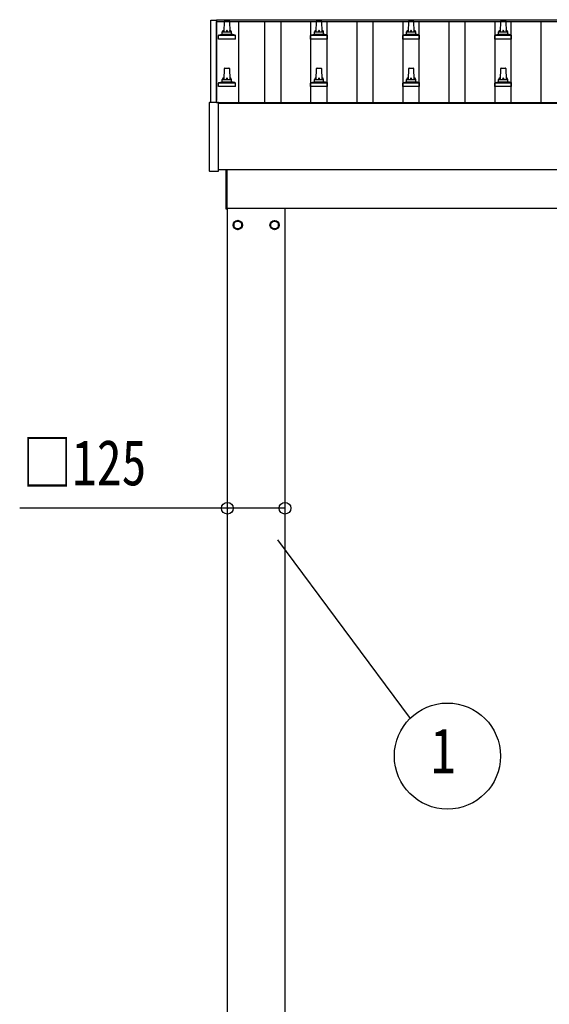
# Model space of a CAD drawing. Units: millimetres, scale not verified. Extents: x -12615 to 12615, y -8910 to 8910.
# Drawn here: x -10178 to -9028, y -2441 to -302 of the extents above; entities that cross this region are included whole.
import ezdxf
from ezdxf.enums import TextEntityAlignment as Align

# ---------------------------------------------------------------- set-up
doc = ezdxf.new("R2010")
doc.units = ezdxf.units.MM
doc.header["$LTSCALE"] = 40
for name, color, linetype in [('0-4_YKK_13', 4, 'Continuous'), ('0-5_YKK_A1', 4, 'Continuous'), ('0-6_YKK_D', 6, 'Continuous')]:
    doc.layers.add(name, color=color, linetype=linetype)
doc.styles.add('ＭＳ ゴシック', font='')
doc.styles.get('ＭＳ ゴシック').set_extended_font_data('MS Gothic')

msp = doc.modelspace()

# ---------------------------------------------------------------- linework, layer by layer
at = {"layer": '0-4_YKK_13'}
for p, q in [((-9733.82, -328.77), (-9733.09, -305.25)), ((-9732.09, -304.27), (-9723.55, -304.27)), ((-9722.55, -305.25), (-9721.82, -328.77)), ((-9533.82, -328.77), (-9533.09, -305.25)), ((-9532.09, -304.27), (-9523.55, -304.27)), ((-9522.55, -305.25), (-9521.82, -328.77)), ((-9333.82, -328.77), (-9333.09, -305.25)), ((-9332.09, -304.27), (-9323.55, -304.27)), ((-9322.55, -305.25), (-9321.82, -328.77)), ((-9133.82, -328.77), (-9133.09, -305.25)), ((-9132.09, -304.27), (-9123.55, -304.27)), ((-9122.55, -305.25), (-9121.82, -328.77)), ((-9746.07, -344.27), (-9746.07, -336.56)), ((-9745.69, -335.77), (-9709.95, -335.77)), ((-9745.3, -335.58), (-9738.58, -333.96)), ((-9738.2, -333.77), (-9717.44, -333.77)), ((-9737.82, -332.98), (-9737.82, -328.77)), ((-9736.82, -328.77), (-9718.82, -328.77)), ((-9717.82, -332.98), (-9717.82, -328.77)), ((-9710.33, -335.58), (-9717.05, -333.96)), ((-9709.57, -344.27), (-9709.57, -336.56)), ((-9546.07, -344.27), (-9546.07, -336.56)), ((-9545.69, -335.77), (-9509.95, -335.77)), ((-9545.3, -335.58), (-9538.58, -333.96)), ((-9538.2, -333.77), (-9517.44, -333.77)), ((-9537.82, -332.98), (-9537.82, -328.77)), ((-9536.82, -328.77), (-9518.82, -328.77)), ((-9517.82, -332.98), (-9517.82, -328.77)), ((-9510.33, -335.58), (-9517.05, -333.96)), ((-9509.57, -344.27), (-9509.57, -336.56)), ((-9346.07, -344.27), (-9346.07, -336.56)), ((-9345.69, -335.77), (-9309.95, -335.77)), ((-9345.3, -335.58), (-9338.58, -333.96)), ((-9338.2, -333.77), (-9317.44, -333.77)), ((-9337.82, -332.98), (-9337.82, -328.77)), ((-9336.82, -328.77), (-9318.82, -328.77)), ((-9317.82, -332.98), (-9317.82, -328.77)), ((-9310.33, -335.58), (-9317.05, -333.96)), ((-9309.57, -344.27), (-9309.57, -336.56)), ((-9146.07, -344.27), (-9146.07, -336.56)), ((-9145.69, -335.77), (-9109.95, -335.77)), ((-9145.3, -335.58), (-9138.58, -333.96)), ((-9138.2, -333.77), (-9117.44, -333.77)), ((-9137.82, -332.98), (-9137.82, -328.77)), ((-9136.82, -328.77), (-9118.82, -328.77)), ((-9117.82, -332.98), (-9117.82, -328.77)), ((-9110.33, -335.58), (-9117.05, -333.96)), ((-9109.57, -344.27), (-9109.57, -336.56)), ((-9709.57, -344.27), (-9746.07, -344.27)), ((-9509.57, -344.27), (-9546.07, -344.27)), ((-9309.57, -344.27), (-9346.07, -344.27)), ((-9109.57, -344.27), (-9146.07, -344.27)), ((-9733.82, -432.1), (-9733.09, -408.58)), ((-9732.09, -407.6), (-9723.55, -407.6)), ((-9722.55, -408.58), (-9721.82, -432.1)), ((-9533.82, -432.1), (-9533.09, -408.58)), ((-9532.09, -407.6), (-9523.55, -407.6)), ((-9522.55, -408.58), (-9521.82, -432.1)), ((-9333.82, -432.1), (-9333.09, -408.58)), ((-9332.09, -407.6), (-9323.55, -407.6)), ((-9322.55, -408.58), (-9321.82, -432.1)), ((-9133.82, -432.1), (-9133.09, -408.58)), ((-9132.09, -407.6), (-9123.55, -407.6)), ((-9122.55, -408.58), (-9121.82, -432.1)), ((-9746.07, -447.6), (-9746.07, -439.89)), ((-9709.57, -447.6), (-9746.07, -447.6)), ((-9745.69, -439.1), (-9709.95, -439.1)), ((-9745.3, -438.92), (-9738.58, -437.29)), ((-9738.2, -437.1), (-9717.44, -437.1)), ((-9737.82, -436.32), (-9737.82, -432.1)), ((-9736.82, -432.1), (-9718.82, -432.1)), ((-9717.82, -436.32), (-9717.82, -432.1)), ((-9710.33, -438.92), (-9717.05, -437.29)), ((-9709.57, -447.6), (-9709.57, -439.89)), ((-9546.07, -447.6), (-9546.07, -439.89)), ((-9509.57, -447.6), (-9546.07, -447.6)), ((-9545.69, -439.1), (-9509.95, -439.1)), ((-9545.3, -438.92), (-9538.58, -437.29)), ((-9538.2, -437.1), (-9517.44, -437.1)), ((-9537.82, -436.32), (-9537.82, -432.1)), ((-9536.82, -432.1), (-9518.82, -432.1)), ((-9517.82, -436.32), (-9517.82, -432.1)), ((-9510.33, -438.92), (-9517.05, -437.29)), ((-9509.57, -447.6), (-9509.57, -439.89)), ((-9346.07, -447.6), (-9346.07, -439.89)), ((-9309.57, -447.6), (-9346.07, -447.6)), ((-9345.69, -439.1), (-9309.95, -439.1)), ((-9345.3, -438.92), (-9338.58, -437.29)), ((-9338.2, -437.1), (-9317.44, -437.1)), ((-9337.82, -436.32), (-9337.82, -432.1)), ((-9336.82, -432.1), (-9318.82, -432.1)), ((-9317.82, -436.32), (-9317.82, -432.1)), ((-9310.33, -438.92), (-9317.05, -437.29)), ((-9309.57, -447.6), (-9309.57, -439.89)), ((-9146.07, -447.6), (-9146.07, -439.89)), ((-9109.57, -447.6), (-9146.07, -447.6)), ((-9145.69, -439.1), (-9109.95, -439.1)), ((-9145.3, -438.92), (-9138.58, -437.29)), ((-9138.2, -437.1), (-9117.44, -437.1)), ((-9137.82, -436.32), (-9137.82, -432.1)), ((-9136.82, -432.1), (-9118.82, -432.1)), ((-9117.82, -436.32), (-9117.82, -432.1)), ((-9110.33, -438.92), (-9117.05, -437.29)), ((-9109.57, -447.6), (-9109.57, -439.89)), ((-9766.12, -482.59), (-9766.12, -630.59)), ((-9765.12, -482.09), (-9765.62, -482.09)), ((-9747.12, -482.09), (-9765.12, -482.09)), ((-9746.62, -482.09), (-9747.12, -482.09)), ((-9746.12, -630.59), (-9746.12, -482.59)), ((-9765.62, -631.09), (-9746.62, -631.09)), ((-9729.82, -713.86), (-9729.82, -628.46)), ((-9727.82, -628.46), (-9727.82, -713.86)), ((-9727.82, -713.86), (-9729.82, -713.86)), ((-9695.72, -748.11), (-9695.82, -748.11)), ((-9632.92, -748.11), (-9632.82, -748.11)), ((-9695.72, -748.61), (-9695.82, -748.61)), ((-9632.92, -748.61), (-9632.82, -748.61))]:
    msp.add_line(p, q, dxfattribs=at)
for points in [[(-9704.32, -738.55), (-9712.82, -743.46), (-9712.82, -753.27), (-9704.32, -758.18), (-9695.82, -753.27), (-9695.82, -743.46)], [(-9624.32, -738.55), (-9615.82, -743.46), (-9615.82, -753.27), (-9624.32, -758.18), (-9632.82, -753.27), (-9632.82, -743.46)]]:
    msp.add_lwpolyline(points, close=True, dxfattribs=at)
for centre, radius in [((-9704.32, -748.36), 10), ((-9704.32, -748.36), 8.5), ((-9624.32, -748.36), 10), ((-9624.32, -748.36), 8.5)]:
    msp.add_circle(centre, radius, dxfattribs=at)
for centre, radius, start, end in [((-9732.09, -305.27), 1, 90, 178.60509), ((-9723.55, -305.27), 1, 1.39491, 90), ((-9532.09, -305.27), 1, 90, 178.60509), ((-9523.55, -305.27), 1, 1.39491, 90), ((-9332.09, -305.27), 1, 90, 178.60509), ((-9323.55, -305.27), 1, 1.39491, 90), ((-9132.09, -305.27), 1, 90, 178.60509), ((-9123.55, -305.27), 1, 1.39491, 90), ((-9745.07, -336.56), 1, 103.62699, 180), ((-9738.82, -332.98), 1, 283.62699, 0), ((-9733.73, -329.4), 4.13, 90, 171.17633), ((-9736.82, -329.77), 1, 90, 180), ((-9724.49, -328.77), 4.83, 133.60282, 180), ((-9731.15, -328.77), 4.83, 0, 46.39718), ((-9721.9, -329.4), 4.13, 8.82367, 90), ((-9718.82, -329.77), 1, 0, 90), ((-9716.82, -332.98), 1, 180, 256.37301), ((-9710.57, -336.56), 1, 0, 76.37301), ((-9545.07, -336.56), 1, 103.62699, 180), ((-9538.82, -332.98), 1, 283.62699, 0), ((-9533.73, -329.4), 4.13, 90, 171.17633), ((-9536.82, -329.77), 1, 90, 180), ((-9524.49, -328.77), 4.83, 133.60282, 180), ((-9531.15, -328.77), 4.83, 0, 46.39718), ((-9521.9, -329.4), 4.13, 8.82367, 90), ((-9518.82, -329.77), 1, 0, 90), ((-9516.82, -332.98), 1, 180, 256.37301), ((-9510.57, -336.56), 1, 0, 76.37301), ((-9345.07, -336.56), 1, 103.62699, 180), ((-9338.82, -332.98), 1, 283.62699, 0), ((-9333.73, -329.4), 4.13, 90, 171.17633), ((-9336.82, -329.77), 1, 90, 180), ((-9324.49, -328.77), 4.83, 133.60282, 180), ((-9331.15, -328.77), 4.83, 0, 46.39718), ((-9321.9, -329.4), 4.13, 8.82367, 90), ((-9318.82, -329.77), 1, 0, 90), ((-9316.82, -332.98), 1, 180, 256.37301), ((-9310.57, -336.56), 1, 0, 76.37301), ((-9145.07, -336.56), 1, 103.62699, 180), ((-9138.82, -332.98), 1, 283.62699, 0), ((-9133.73, -329.4), 4.13, 90, 171.17633), ((-9136.82, -329.77), 1, 90, 180), ((-9124.49, -328.77), 4.83, 133.60282, 180), ((-9131.15, -328.77), 4.83, 0, 46.39718), ((-9121.9, -329.4), 4.13, 8.82367, 90), ((-9118.82, -329.77), 1, 0, 90), ((-9116.82, -332.98), 1, 180, 256.37301), ((-9110.57, -336.56), 1, 0, 76.37301), ((-9732.09, -408.6), 1, 90, 178.60509), ((-9723.55, -408.6), 1, 1.39491, 90), ((-9532.09, -408.6), 1, 90, 178.60509), ((-9523.55, -408.6), 1, 1.39491, 90), ((-9332.09, -408.6), 1, 90, 178.60509), ((-9323.55, -408.6), 1, 1.39491, 90), ((-9132.09, -408.6), 1, 90, 178.60509), ((-9123.55, -408.6), 1, 1.39491, 90), ((-9745.07, -439.89), 1, 103.62699, 180), ((-9738.82, -436.32), 1, 283.62699, 0), ((-9733.73, -432.74), 4.13, 90, 171.17633), ((-9736.82, -433.1), 1, 90, 180), ((-9724.49, -432.1), 4.83, 133.60282, 180), ((-9731.15, -432.1), 4.83, 0, 46.39718), ((-9721.9, -432.74), 4.13, 8.82367, 90), ((-9718.82, -433.1), 1, 0, 90), ((-9716.82, -436.32), 1, 180, 256.37301), ((-9710.57, -439.89), 1, 0, 76.37301), ((-9545.07, -439.89), 1, 103.62699, 180), ((-9538.82, -436.32), 1, 283.62699, 0), ((-9533.73, -432.74), 4.13, 90, 171.17633), ((-9536.82, -433.1), 1, 90, 180), ((-9524.49, -432.1), 4.83, 133.60282, 180), ((-9531.15, -432.1), 4.83, 0, 46.39718), ((-9521.9, -432.74), 4.13, 8.82367, 90), ((-9518.82, -433.1), 1, 0, 90), ((-9516.82, -436.32), 1, 180, 256.37301), ((-9510.57, -439.89), 1, 0, 76.37301), ((-9345.07, -439.89), 1, 103.62699, 180), ((-9338.82, -436.32), 1, 283.62699, 0), ((-9333.73, -432.74), 4.13, 90, 171.17633), ((-9336.82, -433.1), 1, 90, 180), ((-9324.49, -432.1), 4.83, 133.60282, 180), ((-9331.15, -432.1), 4.83, 0, 46.39718), ((-9321.9, -432.74), 4.13, 8.82367, 90), ((-9318.82, -433.1), 1, 0, 90), ((-9316.82, -436.32), 1, 180, 256.37301), ((-9310.57, -439.89), 1, 0, 76.37301), ((-9145.07, -439.89), 1, 103.62699, 180), ((-9138.82, -436.32), 1, 283.62699, 0), ((-9133.73, -432.74), 4.13, 90, 171.17633), ((-9136.82, -433.1), 1, 90, 180), ((-9124.49, -432.1), 4.83, 133.60282, 180), ((-9131.15, -432.1), 4.83, 0, 46.39718), ((-9121.9, -432.74), 4.13, 8.82367, 90), ((-9118.82, -433.1), 1, 0, 90), ((-9116.82, -436.32), 1, 180, 256.37301), ((-9110.57, -439.89), 1, 0, 76.37301), ((-9765.62, -482.59), 0.5, 90, 180), ((-9746.62, -482.59), 0.5, 0, 90), ((-9765.62, -630.59), 0.5, 180, 270), ((-9746.62, -630.59), 0.5, 270, 0), ((-9704.32, -748.36), 8.6, 171.25399, 188.74601), ((-9704.32, -748.36), 8.6, 111.25399, 128.74601), ((-9704.32, -748.36), 8.6, 51.25399, 68.74601), ((-9704.32, -748.36), 8.6, 1.66581, 8.74601), ((-9624.32, -748.36), 8.6, 171.25399, 178.33419), ((-9624.32, -748.36), 8.6, 111.25399, 128.74601), ((-9624.32, -748.36), 8.6, 51.25399, 68.74601), ((-9624.32, -748.36), 8.6, 351.25399, 8.74601), ((-9704.32, -748.36), 8.6, 231.25399, 248.74601), ((-9704.32, -748.36), 8.6, 291.25399, 308.74601), ((-9704.32, -748.36), 8.6, 351.25399, 358.33419), ((-9624.32, -748.36), 8.6, 181.66581, 188.74601), ((-9624.32, -748.36), 8.6, 231.25399, 248.74601), ((-9624.32, -748.36), 8.6, 291.25399, 308.74601)]:
    msp.add_arc(centre, radius, start, end, dxfattribs=at)
at = {"layer": '0-5_YKK_A1'}
for p, q in [((-9762.82, -303.22), (-9750.82, -303.22)), ((-9762.82, -482.09), (-9762.82, -303.22)), ((-9750.82, -302.25), (-6704.82, -302.25)), ((-9750.82, -302.25), (-9750.82, -305.84)), ((-9750.82, -303.22), (-9750.82, -477.74)), ((-9750.82, -482.09), (-9750.82, -305.82)), ((-9750.82, -305.84), (-6704.82, -305.84)), ((-9702.82, -305.84), (-9702.82, -481.86)), ((-9645.32, -481.86), (-9645.32, -305.84)), ((-9610.32, -481.86), (-9610.32, -305.84)), ((-9545.32, -481.86), (-9545.32, -305.84)), ((-9510.32, -481.86), (-9510.32, -305.84)), ((-9445.32, -481.86), (-9445.32, -305.84)), ((-9410.32, -481.86), (-9410.32, -305.84)), ((-9345.32, -481.86), (-9345.32, -305.84)), ((-9310.32, -481.86), (-9310.32, -305.84)), ((-9245.32, -481.86), (-9245.32, -305.84)), ((-9210.32, -481.86), (-9210.32, -305.84)), ((-9145.32, -481.86), (-9145.32, -305.84)), ((-9110.32, -481.86), (-9110.32, -305.84)), ((-9045.32, -481.86), (-9045.32, -305.84)), ((-9750.82, -482.03), (-6704.82, -482.03)), ((-9746.12, -483.59), (-6709.52, -483.59)), ((-6709.52, -628.46), (-9746.12, -628.46)), ((-9727.82, -711.36), (-6831.82, -711.36)), ((-9726.82, -3566.36), (-9726.82, -711.36)), ((-9601.82, -711.36), (-9601.82, -3566.36))]:
    msp.add_line(p, q, dxfattribs=at)
at = {"layer": '0-6_YKK_D'}
for p, q in [((-9726.82, -1363.36), (-9726.82, -1364.36)), ((-9617.88, -1431.74), (-9330.21, -1819.97))]:
    msp.add_line(p, q, dxfattribs=at)
msp.add_lwpolyline([(-9601.82, -1363.36), (-9726.82, -1363.36), (-10177.82, -1363.36)], dxfattribs=at)
for centre, radius in [((-9726.82, -1363.36), 12.75), ((-9601.82, -1363.36), 12.75), ((-9249.05, -1901.73), 115.2)]:
    msp.add_circle(centre, radius, dxfattribs=at)

# ---------------------------------------------------------------- texts
at = {"layer": '0-6_YKK_D', "style": 'ＭＳ ゴシック', "width": 0.8}
for s, p in [('□125', (-10172.22, -1343.36)), ('1', (-9285.05, -1969.23))]:
    msp.add_text(s, height=98.97, dxfattribs=at).set_placement(p, align=Align.BOTTOM_LEFT)

doc.saveas('drawing.dxf')
